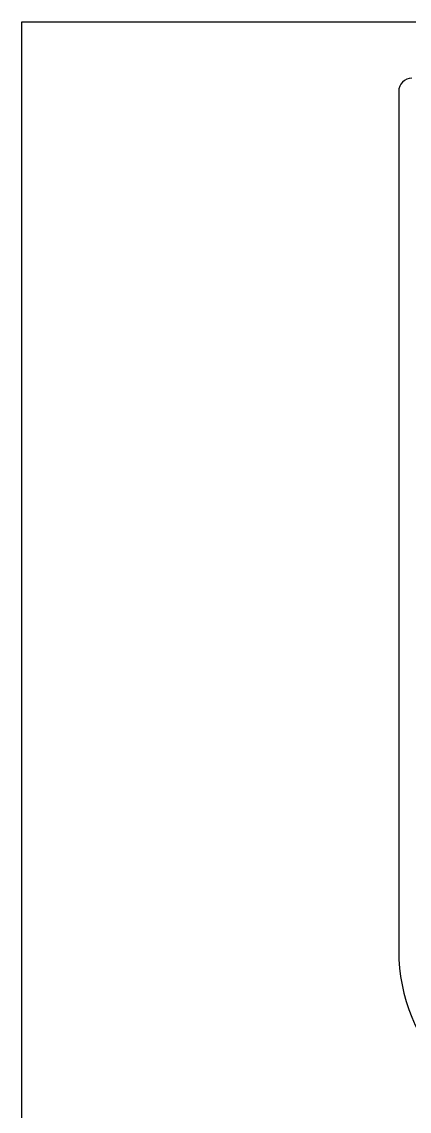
# Model space of a CAD drawing. Header units: inches. Extents: x 25.3 to 65.3, y 25.1 to 95.1.
# Drawn here: x 25.33 to 34.27, y 69.97 to 95.13 of the extents above; entities that cross this region are included whole.
import ezdxf

# ---------------------------------------------------------------- set-up
doc = ezdxf.new("R2010")
doc.units = ezdxf.units.IN
doc.header["$MEASUREMENT"] = 0
for name, color, linetype in [('Electrode Sites', 5, 'Continuous'), ('Open insulation', 2, 'Continuous'), ('Raster', 10, 'Continuous')]:
    doc.layers.add(name, color=color, linetype=linetype)

msp = doc.modelspace()

# ---------------------------------------------------------------- linework, layer by layer
msp.add_lwpolyline([(25.333, 25.134), (25.333, 95.134), (65.333, 95.134), (65.333, 25.134)], close=True)
msp.add_lwpolyline([(34.326, 93.829, 0.414214), (34.026, 93.529), (34.026, 73.669, 0.414214), (38.026, 69.669)], format="xyb")
at = {"layer": 'Electrode Sites'}
msp.add_lwpolyline([(65.333, 25.134), (25.333, 25.134), (25.333, 95.134), (65.333, 95.134)], close=True, dxfattribs=at)
at = {"layer": 'Open insulation'}
msp.add_lwpolyline([(25.333, 95.134), (65.333, 95.134), (65.333, 25.134), (25.333, 25.134), (25.333, 95.134)], dxfattribs=at)
at = {"layer": 'Raster'}
msp.add_lwpolyline([(25.333, 95.134), (65.333, 95.134), (65.333, 25.134), (25.333, 25.134), (25.333, 95.134)], dxfattribs=at)

doc.saveas('drawing.dxf')
